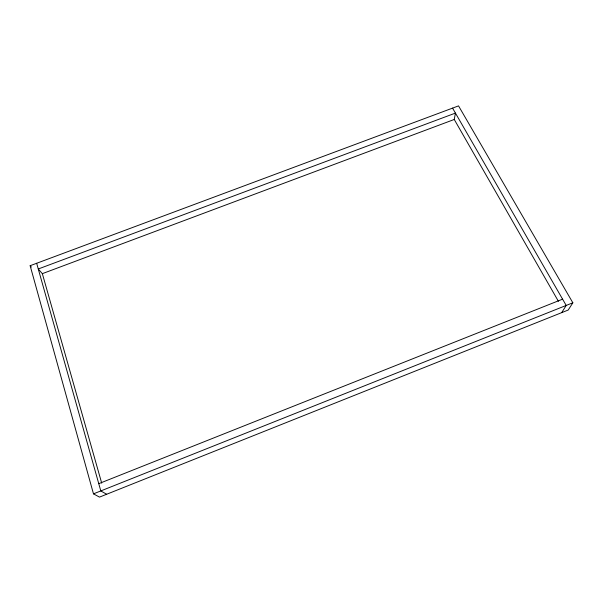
<?xml version="1.0" encoding="UTF-8"?>
<svg xmlns="http://www.w3.org/2000/svg" width="603" height="603" viewBox="0 0 603 603"><rect width="100%" height="100%" fill="white"/><g stroke="black" fill="none" stroke-linecap="round" stroke-linejoin="round"><path stroke-width="0.9" d="M558.423 301.327L454.255 119.469L455.431 113.093L38.275 268.983L42.346 273.656L101.703 483.146M561.71 312.625L566.202 305.442L452.567 108.118M572.85 302.789L568.222 310.032L99.503 497.113L93.48 493.849L30.15 265.704L458.536 105.887L572.85 302.789L93.48 493.849M98.764 483.659L562.591 299.171M42.346 273.656L454.255 119.469M106.671 494.256L100.807 490.932L36.662 263.27M30.15 265.704L31.348 267.061"/></g></svg>
